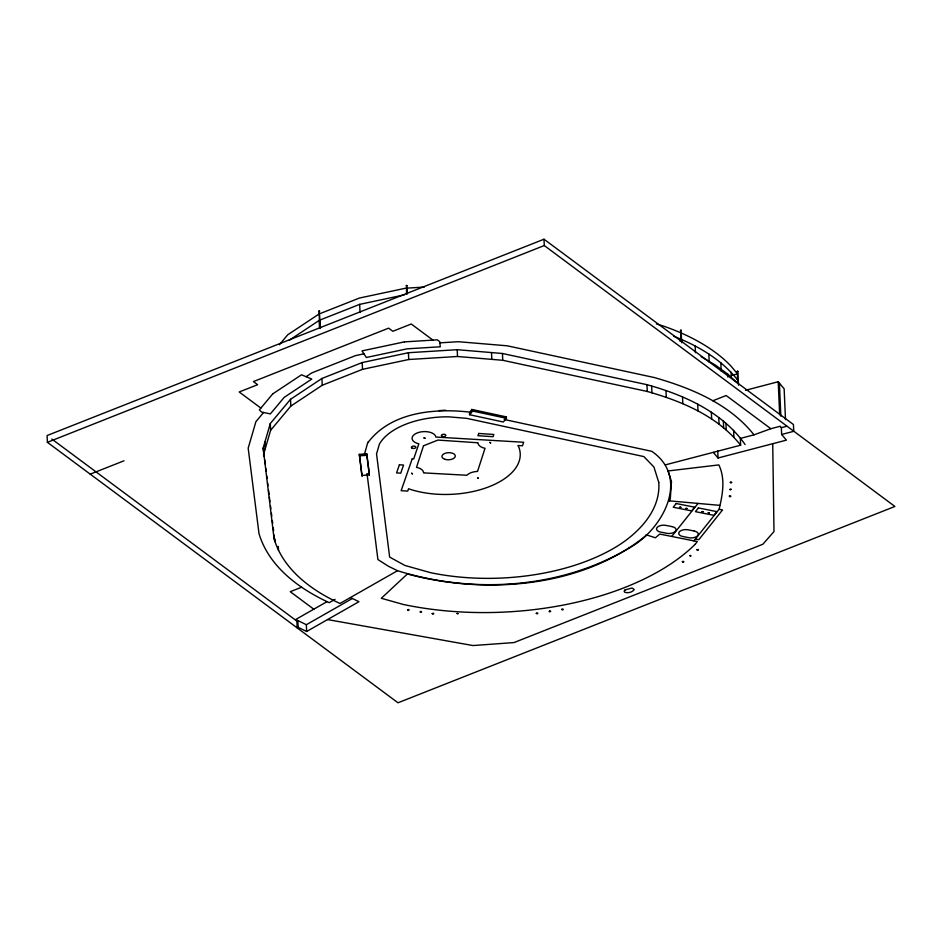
<?xml version="1.0" encoding="UTF-8"?>
<svg xmlns="http://www.w3.org/2000/svg" width="942" height="942" viewBox="0 0 942 942"><rect width="100%" height="100%" fill="white"/><g stroke="black" fill="none" stroke-linecap="round" stroke-linejoin="round"><path stroke-width="1.41" d="M319.526 327.898L319.22 310.872L320.445 327.816M319.715 311.166L318.796 311.166M406.497 294.01L406.567 285.355L407.427 293.939M407.062 285.579L406.155 285.709M680.842 341.499L680.913 330.053L681.831 342.817M681.278 330.336L680.359 330.348M737.409 379.744L737.598 371.089L738.575 385.254M737.963 371.383L737.044 371.383M693.913 540.873L719.123 509.257C722.514 494.844 725.623 479.007 718.852 464.912L668.125 470.953L671.481 481.586L670.304 498.883L669.468 500.873M506.396 416.894L506.466 418.319L503.311 422.004L469.552 414.715L469.493 413.291L472.637 409.617L506.396 416.894L504.194 419.473L651.805 451.324C690.156 477.735 663.309 528.085 631.293 546.831C562.139 588.75 473.92 594.52 397.512 570.711L339.991 603.481C311.731 590.504 283.46 569.992 274.098 538.906L263.159 448.039L270.307 423.535L290.525 399.302L321.928 378.472L362.223 362.552L408.439 352.72L457.211 349.694L502.451 353.497L646.977 384.689C684.127 394.981 722.384 411.925 745.098 444.542M263.466 454.821L270.601 430.329L270.307 423.535M364.554 454.02L367.827 442.245M729.709 489.428C733.535 488.168 728.802 490.876 730.639 489.416M471.848 409.264L470.411 411.713L470.494 413.609M420.756 611.841C423.641 611.723 417.659 612.583 421.062 611.37M689.697 555.65C691.699 557.77 690.439 554.096 690.474 555.898M671.705 536.457L698.057 503.417M695.384 543.993L697.327 541.556L659.741 534.079L655.385 537.8L646.141 534.75M279.433 344.713L287.71 334.799L319.114 313.969L359.408 298.049L405.625 288.217L424.277 287.063M263.583 412.49L255.906 421.698L248.182 448.157L259.003 533.619C268.965 566.801 299.073 588.774 329.229 602.656L335.046 599.347M270.601 430.329L290.819 406.096L322.223 385.254L362.517 369.335L408.734 359.514L457.506 356.488L502.745 360.291L647.272 391.472C681.937 401.28 717.698 416.199 740.636 445.201L665.452 464.853M367.851 442.716C390.977 411.842 434.851 408.016 470.435 412.196M469.552 414.715L472.696 411.03L472.637 409.617M646.765 534.962C582.333 587.855 485.554 595.05 407.403 573.961L381.298 598.276L403.412 604.493A226.41 119.975 -2.5 0 0 695.455 544.017M289.182 340.321L319.385 320.28L359.679 304.36L404.495 294.834M306.079 376.682L311.826 372.879L355.475 355.629L363.93 353.827M327.11 601.608L295.729 619.483L306.338 624.711L352.261 598.547M298.155 627.325L297.177 627.878L296.883 621.084L297.849 620.531L298.155 627.325L306.633 631.493L358.937 601.702L350.448 597.522M544.005 239.221L47.1 435.534L47.394 442.328L397.995 702.779L894.9 506.466L544.276 245.544L544.005 239.221L793.447 424.524L793.741 431.318L781.648 434.474L781.354 427.692L780.164 426.279L770.839 428.716L754.012 434.839L740.341 438.407L740.636 445.201M47.394 442.328L544.276 245.544M90.22 474.144L124.026 460.791M712.753 400.809L726.152 395.522L770.839 428.716M301.581 587.219L290.254 591.694L313.804 609.191M549.669 610.969C547.326 612.5 552.966 611.452 549.669 610.969L549.881 611.44M731.863 375.387L737.527 373.903L730.78 365.861A211.962 112.322 -2.5 0 0 663.156 325.991L656.374 323.918M745.475 390.306L778.222 381.745L784.144 388.81L785.498 419.602M781.354 427.692L786.723 426.279M713.294 452.348L718.039 458L786.393 440.138L781.648 434.474M359.349 454.362L366.779 453.867L369.264 473.52L369.335 474.933L361.893 475.427L359.349 454.362L362.105 476.452M359.408 455.787L366.85 455.292L369.335 474.933M439.855 342.853L458.389 341.71L507.232 345.808L654.148 377.507C691.192 387.998 729.426 403.882 754.012 434.839M438.878 410.63L445.542 410.206M668.738 500.814L719.594 505.336M327.557 619.577L472.966 645.553L513.991 642.574L762.855 544.252L773.994 531.559L772.723 443.706M719.123 509.257L722.549 509.94L698.811 539.695L695.396 539.012M472.696 411.03L506.466 418.319M673.612 336.223C697.881 345.726 721.548 359.408 737.798 380.227L737.916 382.958M397.512 570.711L388.339 566.201L377.907 559.536L367.039 473.661L367.097 475.086M701.178 356.688L715.319 365.025L727.742 374.115L738.34 383.877M432.943 340.121L411.254 324.001L392.826 331.29L388.61 328.157L253.422 381.569L257.637 384.701L239.197 391.978L260.887 408.086M51.81 439.031L296.883 621.084M263.159 448.039L264.266 456.729M264.631 459.637L265.185 463.982M265.726 468.327L266.103 471.224M266.645 475.58L267.01 478.477M267.563 482.822L267.928 485.731M268.482 490.075L269.035 494.42M269.4 497.329L269.954 501.674M270.495 506.019L270.86 508.916M271.414 513.272L271.779 516.169M272.332 520.514L272.697 523.422M273.251 527.767L273.616 530.664M779.411 383.158L780.847 416.199M778.222 381.745L779.658 414.786M731.051 372.184L731.298 377.648M733.594 430.364L733.889 437.159M727.742 374.115L727.872 377.024M725.964 423.335L726.258 430.129M720.818 362.752L721.183 370.948M723.362 420.944L723.656 427.739M718.781 417.6L719.076 424.383M717.722 450.829L718.039 458M708.82 353.968L709.173 362.164M711.351 412.16L711.646 418.954M695.161 345.914L695.455 352.744M697.692 404.106L697.998 410.9M679.983 338.673L680.1 341.404M682.526 396.865L682.82 403.647M665.97 390.494L666.277 397.277M651.664 386.114L651.958 392.908M646.977 384.689L647.272 391.472M502.451 353.497L502.745 360.291M491.512 352.579L491.806 359.373M457.211 349.694L457.506 356.488M408.439 352.72L408.734 359.514M366.779 453.867L366.85 455.292M359.679 304.36L360.032 312.556M362.223 362.552L362.517 369.335M364.53 453.549L364.613 455.445M361.834 474.014L361.893 475.427M319.385 320.28L319.75 328.475M321.928 378.472L322.223 385.254M306.338 624.711L306.633 631.493M290.525 399.302L290.819 406.096M278.314 546.407L278.491 550.481M275.064 539.048L275.182 541.768M273.922 534.832L274.098 538.906M264.89 442.104L265.185 448.898M536.292 613.289C537.623 615.256 538.883 611.77 536.292 613.289M561.691 609.368C563.033 611.346 564.282 607.861 561.691 609.368M658.776 482.422C660.66 508.256 641.997 529.298 622.05 543.075A161.859 85.769 -2.5 0 1 430.423 572.642L404.836 565.435L389.658 557.099L376.541 453.926L379.379 444.188A66.87 35.431 -2.5 0 1 448.627 416.835L466.608 418.342L643.857 456.587L653.936 467.02L658.776 482.422M407.556 609.839C408.781 611.841 410.217 608.367 407.556 609.839M432.201 613.583C433.426 615.585 434.851 612.123 432.201 613.583M399.396 464.783L396.57 472.908L400.727 473.178L403.553 465.065L399.396 464.783M412.207 458.848L401.139 490.676L407.721 491.123L408.569 488.71L410.842 489.534A70.827 37.527 -2.5 0 0 489.475 486.578A70.827 37.527 -2.5 0 0 518.712 446.92L517.947 445.495L522.445 445.802L523.67 442.257L435.875 437.064A11.928 6.323 -2.5 0 0 417.247 432.92A11.928 6.323 -2.5 0 0 418.837 443.8L413.679 458.942L412.207 458.848M411.678 473.284L412.431 473.838L411.678 473.284M423.982 437.924L425.019 438.195L423.982 437.924M423.5 445.79L416.517 467.35A11.928 6.323 -2.5 0 1 423.535 472.248L423.582 472.884L466.926 475.263A11.928 6.323 -2.5 0 1 476.876 471.459L477.535 471.436L485.012 448.31A11.928 6.323 -2.5 0 1 478.041 443.399L477.994 442.787L437.948 440.079L423.5 445.79M478.701 433.45L477.924 435.687L493.055 436.699L493.832 434.474L478.701 433.45M477.594 477.747L478.336 478.3L477.594 477.747M489.899 442.387L490.641 442.94L489.899 442.387M730.321 482.257C730.792 484.365 733.359 481.115 730.321 482.257M729.379 496.104C729.85 498.224 732.417 494.974 729.379 496.104M682.373 561.597C682.714 563.728 685.47 560.525 682.373 561.597M697.021 549.692C697.351 551.812 700.106 548.621 697.021 549.692M625.052 589.916L624.134 591.152L624.57 592.177C627.784 593.378 632.223 592.471 634.225 589.562L632.117 587.996L625.052 589.916M676.203 503.523L673.236 507.232L691.687 510.905L694.654 507.185L676.203 503.523M679.877 507.137L680.842 507.338L679.877 507.137M686.023 508.362L686.989 508.562L686.023 508.362M698.411 507.938L695.443 511.659L713.895 515.333L716.862 511.612L698.411 507.938M702.084 511.565L703.05 511.753L702.084 511.565M708.231 512.789L709.196 512.978L708.231 512.789M272.709 393.909L259.391 409.876L261.523 412.054L270.366 413.915L284.166 397.383L311.778 379.049L301.511 374.798L272.709 393.909M457.094 613.477L457.953 613.678L457.094 613.477M404.401 341.887L362.011 350.895L366.344 357.501L407.003 348.846L440.279 346.786L439.726 341.652L437.288 339.85L404.401 341.887M672.035 526.602L665.876 525.389A6.712 3.556 -2.5 0 0 657.057 527.508A6.712 3.556 -2.5 0 0 660.542 532.077L666.689 533.302A6.712 3.556 -2.5 0 0 675.508 531.182A6.712 3.556 -2.5 0 0 672.035 526.602M694.242 531.029L688.096 529.804A6.712 3.556 -2.5 0 0 679.264 531.924A6.712 3.556 -2.5 0 0 682.75 536.493L688.896 537.717A6.712 3.556 -2.5 0 0 697.716 535.598A6.712 3.556 -2.5 0 0 694.242 531.029M442.139 436.382A2.237 1.189 -2.5 0 0 445.79 435.581A2.237 1.189 -2.5 0 0 442.846 434.344A2.237 1.189 -2.5 0 0 442.139 436.382M444.965 459.331A6.712 3.556 -2.5 0 0 455.316 456.211A6.712 3.556 -2.5 0 0 445.59 453.149A6.712 3.556 -2.5 0 0 444.965 459.331M412.16 448.227A2.237 1.189 -2.5 0 0 415.811 447.426A2.237 1.189 -2.5 0 0 412.867 446.19A2.237 1.189 -2.5 0 0 412.16 448.227"/></g></svg>
